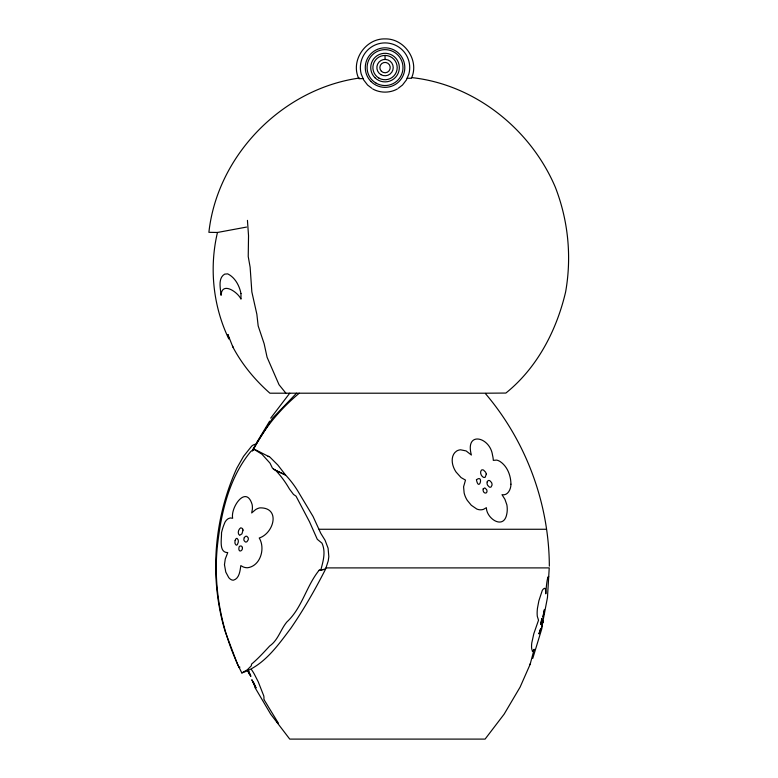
<?xml version="1.0" encoding="UTF-8"?>
<svg xmlns="http://www.w3.org/2000/svg" width="778" height="778" viewBox="0 0 778 778"><rect width="100%" height="100%" fill="white"/><g stroke="black" fill="none" stroke-linecap="round" stroke-linejoin="round"><path stroke-width="1.17" d="M549.336 566.151C549.093 503.22 525.986 441.029 485.093 393.201L269.917 393.201C255.058 380.102 242.201 364.639 232.904 347.095L227.896 334.482L228.936 338.8L228.625 337.671M542.995 622.4L543.044 620.63L541.702 627.71L547.469 597.485L549.229 567.901L325.972 567.901M319.175 570.206L320.808 570.05C323.142 561.308 326.011 551.933 321.975 543.17L317.298 539.31L309.527 521.824L296.029 496.15L293.53 494.468L289.435 489.002A152.76 112.985 -64.4 0 0 275.568 470.262L272.446 468.161L270.024 463.153L261.904 454.177L254.669 449.703A12.643 5.456 -63.6 0 0 250.749 451.522C229.238 477.604 221.147 512.43 217.47 545.407C212.764 589.082 222.012 633.885 241.832 672.931L247.355 669.77L251.333 665.774L251.527 664.14C258.004 658.703 263.917 652.227 269.684 645.993C278.174 640.09 280.488 629.674 286.819 622.021C302.185 607.861 306.192 586.204 319.175 570.206L325.593 569.078L328.248 560.85L328.822 556.61L328.083 548.198L325.078 540.282L320.789 533.348L313.048 516.456L299.472 493.816A152.76 112.985 -64.4 0 0 285.604 475.066L277.853 465.04L269.956 457.153L255.729 449.908M246.529 227.079L217.461 232.466C209.097 267.778 213.036 305.978 228.713 338.741M532.755 658.402L541.916 628.381M548.568 576.517A16.844 1.653 -86.6 0 0 545.796 593.847A16.357 1.605 -86.6 0 0 544.989 588.324L544.532 588.343A17.884 5.183 -86.5 0 0 542.237 590.541L538.872 600.81L537.452 608.27A15.472 4.425 -79.4 0 0 537.316 616.361L538.522 620.222L533.815 633.71L531.773 642.959A17.155 4.765 -72.4 0 0 531.889 649.465L532.317 650.69A17.923 1.682 -73 0 0 532.93 651.303L534.165 649.26L530.129 664.363L520.103 687.12L504.134 714.155L485.093 739.1L289.737 739.1L270.695 714.155L254.727 687.12M252.461 450.997L254.814 446.154M252.811 449.538L272.582 418.156L296.525 393.201M253.074 450.365C264.063 428.143 280.304 409.043 299.258 393.201M256.896 442.254L269.626 421.18M255.923 444.18L257.197 442.176M270.695 418.156L289.737 393.201M530.1 664.402L529.818 664.587A15.375 1.381 -66.2 0 1 529.575 664.227M398.248 88.293L402.489 85.035L406.408 79.93L408.878 73.978A24.682 24.682 0 0 0 385.042 42.907A24.682 24.682 0 0 0 361.206 73.978L363.666 79.93L367.586 85.035L371.845 88.303M239.935 667.135L239.138 667.534L237.455 664.14L225.066 631.221C209.136 577.694 213.804 518.936 236.833 468.161L243.514 456.385L251.683 446.115A12.643 5.456 -63.6 0 1 255.602 444.296M241.832 672.931C263.781 665.686 277.454 646.032 290.758 628.381C303.731 609.534 315.178 589.539 325.525 569.224L320.808 570.05M397.383 88.964C389.778 93.175 380.296 93.175 372.701 88.964M359.514 78.033C282.686 88.731 217.354 155.055 208.893 232.321L217.461 232.466M363.112 78.578L358.862 78.714C350.149 60.956 365.427 38.336 385.042 38.9C404.472 38.355 419.741 60.577 411.387 78.306L407.118 78.218M485.637 393.201L505.875 393.055C537.141 367.926 556.581 330.553 565.625 291.915C571.84 256.701 568.271 220.495 555.307 187.167C530.567 129.06 474.687 84.287 411.387 77.567M319.087 529.264L546.477 529.264M247.443 220.369L248.532 235.685L248.231 256.546L250.127 267.185L251.848 291.915L256.847 314.205L258.17 325.914L264.131 343.691L267.078 357.258L279.039 384.731L285.847 393.133M268.021 456.336L269.081 456.54M232.904 347.095L232.836 346.278M273.37 469.251L285.604 475.066L275.568 470.262M252.617 681.022L251.809 679.719L254.902 686.517M276.987 722.013L278.038 723.394A13.391 1.041 52.6 0 0 278.018 722.597L268.731 707.416A22.766 1.926 59.4 0 0 265.104 701.406L263.917 699.519A16.017 1.352 59.4 0 0 263.927 698.732L263.917 698.197A15.443 3.861 58.4 0 0 263.732 695.795L258.228 681.791L254.143 673.797A24.167 6.428 65.4 0 0 251.45 669.547M253.015 681.81L253.434 682.705M247.443 670.442L249.738 674.944L249.582 674.156M248.979 672.513L249.33 673.417M254.532 685.35L254.766 686.031M227.944 335.415L228.353 336.68M385.042 55.423L385.042 59.41M548.043 578.569A16.834 1.644 -86.6 0 1 548.675 576.741M486.318 474.142L485.229 477.157A3.161 2.334 64.4 0 1 483.148 477.147C481.028 475.805 479.569 472.149 481.475 470.116A3.034 2.149 55.4 0 1 483.566 470.116L485.608 472.188L486.318 474.142M240.966 293.578L240.986 299.131C237.854 292.081 221.74 281.072 221.069 295.3C220.582 288.755 217.626 278.281 224.677 274.128L227.701 273.866C235.063 277.464 239.468 285.721 240.966 293.578M542.908 616.594L543.054 617.392L544.483 609.446L542.908 616.594M224.463 564.721L225.785 572.083L228.761 577.636A17.758 8.354 86.2 0 0 233.468 580.174C239.4 578.55 240.071 570.712 240.82 565.606L243.008 566.841A25.499 16.153 85.6 0 0 247.725 567.726C260.591 565.859 265.522 548.266 259.23 538.006C273.973 533.28 280.877 507.353 259.862 507.869A23.476 14.665 -77 0 0 255.622 509.6L251.693 512.945L252.325 509.415A12.808 7.994 -77 0 0 252.101 504.445C246.072 484.48 230.346 507.596 232.661 518.274C228.644 516.718 225.143 520.657 224.171 524.216A19.226 5.495 -79.4 0 0 221.506 532.794C221.788 538.784 218.53 552.633 227.75 552.594L225.27 559.022L224.463 564.721M510.932 484.179C511.02 489.07 507.888 495.965 501.985 494.682L504.941 499.33L506.877 504.873A17.602 10.989 77 0 1 506.75 514.17C503.745 530.168 486.435 518.625 486.386 507.694L483.459 509.357A15.035 11.437 74.3 0 1 476.826 509.055L471.293 505.253L467.277 500.361A20.948 17.68 57.2 0 1 464.126 492.912L463.591 486.775L465.497 480.094L461.082 477.595L456.132 472.1A20.286 16.387 47.1 0 1 453.457 466.975C451.415 461.762 451.425 454.459 456.608 451.075A12.302 9.939 47.1 0 1 460.557 449.801L466.11 450.919L471.38 455.033C464.729 430.72 490.111 436.769 492.523 455.198A20.705 12.03 60.4 0 1 493.301 460.362L496.617 460.099A13.79 8.013 60.4 0 1 500.332 461.675C507.519 466.654 510.854 475.679 510.932 484.179M243.037 530.081L241.948 533.854L239.614 535.322C237.105 533.552 238.438 529.089 240.801 527.776L242.483 528.515L243.037 530.081M242.405 547.975C242.95 549.745 240.023 552.487 239.079 550.134A2.509 1.177 -86.2 0 1 238.904 548.198C238.506 545.32 242.542 545.096 242.405 547.975M540.749 623.567L540.798 624.462L541.955 618.452L540.749 623.567M476.437 479.763C478.937 492.552 484.227 473.89 476.437 479.763M539.096 633.321L539.096 633.963L540.739 628.42L539.096 633.321M487.203 481.864L487.047 482.642A3.958 2.927 64.4 0 0 487.602 485.229L489.284 487.009A2.811 2.081 64.4 0 0 491.132 486.931L492.036 485.054A3.958 2.927 64.4 0 0 491.492 482.467L489.8 480.687A2.811 2.081 64.4 0 0 487.962 480.755L487.203 481.864M235.189 540.379L235.005 541.225A3.209 1.507 -86.2 0 0 235.131 543.744L236.133 545.096A3.754 1.77 -86.2 0 0 237.416 544.493L238.243 542.295A3.209 1.507 -86.2 0 0 238.107 539.776L237.105 538.415A3.754 1.77 -86.2 0 0 235.822 539.018L235.189 540.379M483.235 488.817L483.089 489.401A3.093 2.285 64.4 0 0 483.41 491.424C483.828 493.213 486.775 493.923 486.95 491.638A3.093 2.285 64.4 0 0 486.62 489.615L484.84 487.913L483.235 488.817M248.104 670.082L250.798 676.199L248.104 670.082M244.292 537.676L244.02 538.376A2.46 1.556 -85.6 0 0 244.068 540.584L245.313 541.945A4.143 2.626 -85.6 0 0 247.005 541.653L248.172 539.883A2.46 1.556 -85.6 0 0 248.124 537.676L246.879 536.324A4.143 2.626 -85.6 0 0 245.187 536.616L244.292 537.676M255.952 687.81L253.395 682.296L255.952 687.81M376.066 83.139A17.952 17.952 0 0 0 402.994 67.589A17.952 17.952 0 0 0 376.066 52.038A17.952 17.952 0 0 0 376.066 83.139M371.067 81.564A19.761 19.761 0 0 0 404.132 72.704A19.761 19.761 0 0 0 379.927 48.499A19.761 19.761 0 0 0 371.067 81.564M380.948 74.669A8.179 8.179 0 0 0 393.221 67.589A8.179 8.179 0 0 0 380.948 60.509A8.179 8.179 0 0 0 380.948 74.669M381.376 71.255A5.183 5.183 0 0 0 390.05 68.931A5.183 5.183 0 0 0 383.7 62.58A5.183 5.183 0 0 0 381.376 71.255M378.964 78.121A12.166 12.166 0 0 0 397.198 67.589A12.166 12.166 0 0 0 378.964 57.057A12.166 12.166 0 0 0 378.964 78.121M374.928 77.703A14.296 14.296 0 0 0 398.851 71.284A14.296 14.296 0 0 0 381.337 53.779A14.296 14.296 0 0 0 374.928 77.703"/></g></svg>
